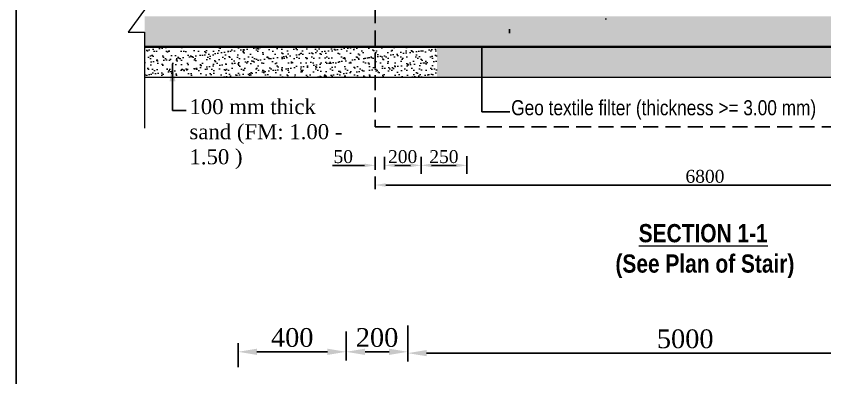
# Model space of a CAD drawing. Header units: metres. Extents: x -2434 to 11656, y -15288 to 8109.
# Drawn here: x 3599.3 to 3633.78, y -11654.02 to -11638.57 of the extents above; entities that cross this region are included whole.
import ezdxf

# ---------------------------------------------------------------- set-up
doc = ezdxf.new("R2010")
doc.units = ezdxf.units.M
doc.linetypes.add('DASHEDX2', pattern=[38.1, 25.4, -12.7])
doc.layers.add('Blocks', color=11, linetype='Continuous', lineweight=9)
doc.layers.add('Layer1', color=7, linetype='Continuous', lineweight=13)
doc.styles.get("Standard").update_dxf_attribs({"font": 'times.ttf'})
doc.styles.add('TIMES', font='ARIALN.TTF')
doc.dimstyles.get("Standard").update_dxf_attribs({"dimtxt": 0.5, "dimasz": 0.4075, "dimexe": 0.364, "dimexo": 0.219, "dimgap": 0.09, "dimtad": 0, "dimdec": 0, "dimlfac": 1000, "dimzin": 0, "dimdsep": 46, "dimtxsty": 'Standard', "dimcen": 0.09, "dimadec": 0, "dimazin": 0, "dimtfac": 1, "dimtdec": 0, "dimtofl": 0, "dimtmove": 0, "dimatfit": 3, "dimfxl": 1, "dimtolj": 1, "dimtzin": 0, "dimarcsym": 0})
pattern_1 = [(50, (713.2758, -11614.0168), (1.2752927, -0.1115736), [0.13335, -1.46685]), (355, (713.2758, -11614.0168), (-0.2466998, 1.3373965), [0.10668, -1.17348]), (100.451, (713.3821, -11614.0261), (1.0285975, 1.2258168), [0.11333, -1.24663]), (46.1842, (713.2758, -11613.6612), (1.8975533, -0.2942963), [0.200025, -2.200275]), (96.6356, (713.434, -11613.6857), (1.6618296, 1.7319789), [0.169995, -1.869945]), (351.184, (713.2758, -11613.6612), (1.6618322, 1.7319758), [0.16002, -1.76022]), (21, (713.4536, -11613.7501), (1.06130416, -0.71585863), [0.13335, -1.46685]), (326, (713.4536, -11613.7501), (0.4326142, 1.28931576), [0.10668, -1.17348]), (71.4514, (713.542, -11613.8097), (1.49391544, 0.57346), [0.11333, -1.24663]), (37.5, (713.2758, -11614.01677), (0.02162022, 0.59188527), [0, -1.159256, 0, -1.19126, 0, -1.177925]), (7.5, (713.2758, -11614.0168), (0.46773764, 0.70126402), [0, -0.679196, 0, -1.132586, 0, -0.448945]), (327.5, (712.8793, -11614.01677), (0.94913417, -0.04010121), [0, -0.4445, 0, -1.38684, 0, -1.84023]), (317.5, (712.7015, -11614.0168), (1.03690427, 0.17798544), [0, -0.57785, 0, -0.921004, 0, -1.30683])]
pattern_2 = [(37.5, (713.2758, -11614.01677), (-0.01280025, 0.39153059), [0, -0.308864, 0, -0.34544, 0, -0.3302]), (7.5, (713.2758, -11614.01677), (0.35961863, 0.57346008), [0, -0.166624, 0, -0.278384, 0, -0.10668]), (327.5, (713.02586, -11614.01677), (0.632793896, 0.001149748), [0, -0.1016, 0, -0.36576, 0, -0.47752]), (317.5, (713.02586, -11614.01677), (0.61084516, 0.17834346), [0, -0.0508, 0, -0.239776, 0, -0.27432])]

# ---------------------------------------------------------------- blocks, each defined once
blk = doc.blocks.new('*D412')
at = {"layer": 'Defpoints', "color": 0, "lineweight": -3}
for p in [(3616.001, -11651.572), (3613.373, -11651.823), (3616.001, -11652.91)]:
    blk.add_point(p, dxfattribs=at)
at = {"layer": 'Layer1', "color": 0, "lineweight": -2}
for p, q in [((3613.373, -11652.042), (3613.373, -11653.274)), ((3616.001, -11651.791), (3616.001, -11653.274))]:
    blk.add_line(p, q, dxfattribs=at)
at = {"layer": 'Layer1', "color": 7, "lineweight": -2}
blk.add_line((3614.173, -11652.91), (3615.201, -11652.91), dxfattribs=at)
at = {"layer": 'Layer1', "color": 7, "lineweight": -3}
for points in [[(3614.173, -11652.776), (3614.173, -11653.043), (3613.373, -11652.91)], [(3615.201, -11652.776), (3615.201, -11653.043), (3616.001, -11652.91)]]:
    blk.add_solid(points, dxfattribs=at)
at = {"layer": 'Layer1', "color": 0, "lineweight": 30, "insert": (3614.687, -11652.303), "char_height": 0.8, "attachment_point": 5}
blk.add_mtext('\\A1;200', dxfattribs=at)
blk = doc.blocks.new('*D421')
at = {"layer": 'Defpoints', "color": 0, "lineweight": -3}
for p in [(3613.373, -11652.91), (3608.763, -11653.781), (3613.373, -11653.476)]:
    blk.add_point(p, dxfattribs=at)
at = {"layer": 'Layer1', "color": 0, "lineweight": -2}
for p, q in [((3608.763, -11653.562), (3608.763, -11652.546)), ((3613.373, -11653.257), (3613.373, -11652.546))]:
    blk.add_line(p, q, dxfattribs=at)
at = {"layer": 'Layer1', "color": 7, "lineweight": -2}
blk.add_line((3609.563, -11652.91), (3612.573, -11652.91), dxfattribs=at)
at = {"layer": 'Layer1', "color": 7, "lineweight": -3}
for points in [[(3609.563, -11652.776), (3609.563, -11653.043), (3608.763, -11652.91)], [(3612.573, -11652.776), (3612.573, -11653.043), (3613.373, -11652.91)]]:
    blk.add_solid(points, dxfattribs=at)
at = {"layer": 'Layer1', "color": 0, "lineweight": 30, "insert": (3611.068, -11652.303), "char_height": 0.8, "attachment_point": 5}
blk.add_mtext('\\A1;400', dxfattribs=at)
blk = doc.blocks.new('*D429')
at = {"layer": 'Defpoints', "color": 0, "lineweight": -3}
for p in [(3614.998, -11644.945), (3614.607, -11645.351), (3614.998, -11645.344)]:
    blk.add_point(p, dxfattribs=at)
at = {"layer": 'Layer1', "color": 0, "lineweight": -2}
for p, q in [((3614.607, -11645.132), (3614.607, -11644.581)), ((3614.998, -11645.125), (3614.998, -11644.581))]:
    blk.add_line(p, q, dxfattribs=at)
at = {"layer": 'Layer1', "color": 7, "lineweight": -2}
for p, q in [((3614.157, -11644.945), (3612.783, -11644.945)), ((3615.448, -11644.945), (3615.898, -11644.945))]:
    blk.add_line(p, q, dxfattribs=at)
at = {"layer": 'Layer1', "color": 7, "lineweight": -3}
for points in [[(3614.157, -11644.87), (3614.157, -11645.02), (3614.607, -11644.945)], [(3615.448, -11644.87), (3615.448, -11645.02), (3614.998, -11644.945)]]:
    blk.add_solid(points, dxfattribs=at)
at = {"layer": 'Layer1', "color": 0, "lineweight": 13, "insert": (3613.245, -11644.575), "char_height": 0.55, "attachment_point": 5}
blk.add_mtext('\\A1;50', dxfattribs=at)
blk = doc.blocks.new('*D430')
at = {"layer": 'Defpoints', "color": 0, "lineweight": -3}
for p in [(3616.561, -11644.945), (3614.998, -11645.344), (3616.561, -11645.39)]:
    blk.add_point(p, dxfattribs=at)
at = {"layer": 'Layer1', "color": 0, "lineweight": -2}
for p, q in [((3614.998, -11645.125), (3614.998, -11644.581)), ((3616.561, -11645.171), (3616.561, -11644.581))]:
    blk.add_line(p, q, dxfattribs=at)
at = {"layer": 'Layer1', "color": 7, "lineweight": -2}
blk.add_line((3615.448, -11644.945), (3616.111, -11644.945), dxfattribs=at)
at = {"layer": 'Layer1', "color": 7, "lineweight": -3}
for points in [[(3615.448, -11644.87), (3615.448, -11645.02), (3614.998, -11644.945)], [(3616.111, -11644.87), (3616.111, -11645.02), (3616.561, -11644.945)]]:
    blk.add_solid(points, dxfattribs=at)
at = {"layer": 'Layer1', "color": 0, "lineweight": 13, "insert": (3615.779, -11644.575), "char_height": 0.55, "attachment_point": 5}
blk.add_mtext('\\A1;200', dxfattribs=at)
blk = doc.blocks.new('*D431')
at = {"layer": 'Defpoints', "color": 0, "lineweight": -3}
for p in [(3618.514, -11644.337), (3616.561, -11644.759), (3618.514, -11644.945)]:
    blk.add_point(p, dxfattribs=at)
at = {"layer": 'Layer1', "color": 0, "lineweight": -2}
for p, q in [((3618.514, -11644.556), (3618.514, -11645.309)), ((3616.561, -11644.978), (3616.561, -11645.309))]:
    blk.add_line(p, q, dxfattribs=at)
at = {"layer": 'Layer1', "color": 7, "lineweight": -2}
blk.add_line((3617.011, -11644.945), (3618.064, -11644.945), dxfattribs=at)
at = {"layer": 'Layer1', "color": 7, "lineweight": -3}
for points in [[(3617.011, -11644.87), (3617.011, -11645.02), (3616.561, -11644.945)], [(3618.064, -11644.87), (3618.064, -11645.02), (3618.514, -11644.945)]]:
    blk.add_solid(points, dxfattribs=at)
at = {"layer": 'Layer1', "color": 0, "lineweight": 13, "insert": (3617.537, -11644.575), "char_height": 0.55, "attachment_point": 5}
blk.add_mtext('\\A1;250', dxfattribs=at)
blk = doc.blocks.new('*D448')
at = {"layer": 'Defpoints', "color": 0, "lineweight": -3}
for p in [(3616.001, -11651.572), (3613.373, -11651.823), (3616.001, -11652.91)]:
    blk.add_point(p, dxfattribs=at)
at = {"layer": 'Layer1', "color": 0, "lineweight": -2}
for p, q in [((3613.373, -11652.042), (3613.373, -11653.274)), ((3616.001, -11651.791), (3616.001, -11653.274))]:
    blk.add_line(p, q, dxfattribs=at)
at = {"layer": 'Layer1', "color": 7, "lineweight": -2}
blk.add_line((3614.173, -11652.91), (3615.201, -11652.91), dxfattribs=at)
at = {"layer": 'Layer1', "color": 7, "lineweight": -3}
for points in [[(3614.173, -11652.776), (3614.173, -11653.043), (3613.373, -11652.91)], [(3615.201, -11652.776), (3615.201, -11653.043), (3616.001, -11652.91)]]:
    blk.add_solid(points, dxfattribs=at)
at = {"layer": 'Layer1', "color": 0, "lineweight": 30, "insert": (3614.687, -11652.303), "char_height": 0.8, "attachment_point": 5}
blk.add_mtext('\\A1;200', dxfattribs=at)
blk = doc.blocks.new('*D449')
at = {"layer": 'Defpoints', "color": 0, "lineweight": -3}
for p in [(3616.001, -11651.77), (3639.653, -11652.098), (3639.653, -11652.966)]:
    blk.add_point(p, dxfattribs=at)
at = {"layer": 'Layer1', "color": 0, "lineweight": -2}
for p, q in [((3616.001, -11651.989), (3616.001, -11653.33)), ((3639.653, -11652.317), (3639.653, -11653.33))]:
    blk.add_line(p, q, dxfattribs=at)
at = {"layer": 'Layer1', "color": 7, "lineweight": -2}
blk.add_line((3616.801, -11652.966), (3638.853, -11652.966), dxfattribs=at)
at = {"layer": 'Layer1', "color": 7, "lineweight": -3}
for points in [[(3616.801, -11652.833), (3616.801, -11653.099), (3616.001, -11652.966)], [(3638.853, -11652.833), (3638.853, -11653.099), (3639.653, -11652.966)]]:
    blk.add_solid(points, dxfattribs=at)
at = {"layer": 'Layer1', "color": 0, "lineweight": 30, "insert": (3627.827, -11652.359), "char_height": 0.8, "attachment_point": 5}
blk.add_mtext('\\A1;5000', dxfattribs=at)
blk = doc.blocks.new('*D459')
at = {"layer": 'Defpoints', "color": 0, "lineweight": -3}
for p in [(3613.373, -11652.91), (3608.763, -11653.781), (3613.373, -11653.476)]:
    blk.add_point(p, dxfattribs=at)
at = {"layer": 'Layer1', "color": 0, "lineweight": -2}
for p, q in [((3608.763, -11653.562), (3608.763, -11652.546)), ((3613.373, -11653.257), (3613.373, -11652.546))]:
    blk.add_line(p, q, dxfattribs=at)
at = {"layer": 'Layer1', "color": 7, "lineweight": -2}
blk.add_line((3609.563, -11652.91), (3612.573, -11652.91), dxfattribs=at)
at = {"layer": 'Layer1', "color": 7, "lineweight": -3}
for points in [[(3609.563, -11652.776), (3609.563, -11653.043), (3608.763, -11652.91)], [(3612.573, -11652.776), (3612.573, -11653.043), (3613.373, -11652.91)]]:
    blk.add_solid(points, dxfattribs=at)
at = {"layer": 'Layer1', "color": 0, "lineweight": 30, "insert": (3611.068, -11652.303), "char_height": 0.8, "attachment_point": 5}
blk.add_mtext('\\A1;400', dxfattribs=at)
blk = doc.blocks.new('*D467')
at = {"layer": 'Defpoints', "color": 0, "lineweight": -3}
for p in [(3614.998, -11644.945), (3614.607, -11645.351), (3614.998, -11645.344)]:
    blk.add_point(p, dxfattribs=at)
at = {"layer": 'Layer1', "color": 0, "lineweight": -2}
for p, q in [((3614.607, -11645.132), (3614.607, -11644.581)), ((3614.998, -11645.125), (3614.998, -11644.581))]:
    blk.add_line(p, q, dxfattribs=at)
at = {"layer": 'Layer1', "color": 7, "lineweight": -2}
for p, q in [((3614.157, -11644.945), (3612.783, -11644.945)), ((3615.448, -11644.945), (3615.898, -11644.945))]:
    blk.add_line(p, q, dxfattribs=at)
at = {"layer": 'Layer1', "color": 7, "lineweight": -3}
for points in [[(3614.157, -11644.87), (3614.157, -11645.02), (3614.607, -11644.945)], [(3615.448, -11644.87), (3615.448, -11645.02), (3614.998, -11644.945)]]:
    blk.add_solid(points, dxfattribs=at)
at = {"layer": 'Layer1', "color": 0, "lineweight": 13, "insert": (3613.245, -11644.575), "char_height": 0.55, "attachment_point": 5}
blk.add_mtext('\\A1;50', dxfattribs=at)
blk = doc.blocks.new('*D468')
at = {"layer": 'Defpoints', "color": 0, "lineweight": -3}
for p in [(3616.561, -11644.945), (3614.998, -11645.344), (3616.561, -11645.39)]:
    blk.add_point(p, dxfattribs=at)
at = {"layer": 'Layer1', "color": 0, "lineweight": -2}
for p, q in [((3614.998, -11645.125), (3614.998, -11644.581)), ((3616.561, -11645.171), (3616.561, -11644.581))]:
    blk.add_line(p, q, dxfattribs=at)
at = {"layer": 'Layer1', "color": 7, "lineweight": -2}
blk.add_line((3615.448, -11644.945), (3616.111, -11644.945), dxfattribs=at)
at = {"layer": 'Layer1', "color": 7, "lineweight": -3}
for points in [[(3615.448, -11644.87), (3615.448, -11645.02), (3614.998, -11644.945)], [(3616.111, -11644.87), (3616.111, -11645.02), (3616.561, -11644.945)]]:
    blk.add_solid(points, dxfattribs=at)
at = {"layer": 'Layer1', "color": 0, "lineweight": 13, "insert": (3615.779, -11644.575), "char_height": 0.55, "attachment_point": 5}
blk.add_mtext('\\A1;200', dxfattribs=at)
blk = doc.blocks.new('*D469')
at = {"layer": 'Defpoints', "color": 0, "lineweight": -3}
for p in [(3618.514, -11644.337), (3616.561, -11644.759), (3618.514, -11644.945)]:
    blk.add_point(p, dxfattribs=at)
at = {"layer": 'Layer1', "color": 0, "lineweight": -2}
for p, q in [((3618.514, -11644.556), (3618.514, -11645.309)), ((3616.561, -11644.978), (3616.561, -11645.309))]:
    blk.add_line(p, q, dxfattribs=at)
at = {"layer": 'Layer1', "color": 7, "lineweight": -2}
blk.add_line((3617.011, -11644.945), (3618.064, -11644.945), dxfattribs=at)
at = {"layer": 'Layer1', "color": 7, "lineweight": -3}
for points in [[(3617.011, -11644.87), (3617.011, -11645.02), (3616.561, -11644.945)], [(3618.064, -11644.87), (3618.064, -11645.02), (3618.514, -11644.945)]]:
    blk.add_solid(points, dxfattribs=at)
at = {"layer": 'Layer1', "color": 0, "lineweight": 13, "insert": (3617.537, -11644.575), "char_height": 0.55, "attachment_point": 5}
blk.add_mtext('\\A1;250', dxfattribs=at)
blk = doc.blocks.new('*D474')
at = {"layer": 'Defpoints', "color": 0, "lineweight": -3}
for p in [(3642.732, -11645.786), (3614.607, -11646.186), (3642.732, -11646.231)]:
    blk.add_point(p, dxfattribs=at)
at = {"layer": 'Layer1', "color": 0, "lineweight": -2}
for p, q in [((3614.607, -11645.967), (3614.607, -11645.422)), ((3642.732, -11646.012), (3642.732, -11645.422))]:
    blk.add_line(p, q, dxfattribs=at)
at = {"layer": 'Layer1', "color": 7, "lineweight": -2}
blk.add_line((3615.057, -11645.786), (3642.282, -11645.786), dxfattribs=at)
at = {"layer": 'Layer1', "color": 7, "lineweight": -3}
for points in [[(3615.057, -11645.711), (3615.057, -11645.861), (3614.607, -11645.786)], [(3642.282, -11645.711), (3642.282, -11645.861), (3642.732, -11645.786)]]:
    blk.add_solid(points, dxfattribs=at)
at = {"layer": 'Layer1', "color": 0, "lineweight": 13, "insert": (3628.67, -11645.417), "char_height": 0.55, "attachment_point": 5}
blk.add_mtext('\\A1;6800', dxfattribs=at)

msp = doc.modelspace()

# ---------------------------------------------------------------- hatches: boundary and pattern name
at = {"layer": 'Blocks', "lineweight": 9, "ltscale": 0.05}
h = msp.add_hatch(dxfattribs=at)
h.set_pattern_fill('AR-CONC', color=0, scale=0.007, style=0)
h.set_pattern_definition(pattern_1)
h.paths.add_polyline_path([(3653.014446, -11638.576367), (3604.770349, -11638.576367), (3604.770349, -11639.881367), (3653.014446, -11639.881367)])
h = msp.add_hatch(dxfattribs=at)
h.set_pattern_fill('AR-CONC', color=0, scale=0.007, style=0)
h.set_pattern_definition(pattern_1)
h.paths.add_polyline_path([(3653.014446, -11638.576367), (3604.770349, -11638.576367), (3604.770349, -11639.881367), (3653.014446, -11639.881367)])
h = msp.add_hatch(dxfattribs=at)
h.set_pattern_fill('AR-SAND', color=0, scale=0.008, style=0)
h.set_pattern_definition(pattern_2)
h.paths.add_polyline_path([(3604.770349, -11639.881367), (3604.770349, -11641.186367), (3617.238921, -11641.186367), (3617.238921, -11639.881367)])
h = msp.add_hatch(dxfattribs=at)
h.set_pattern_fill('AR-SAND', color=0, scale=0.008, style=0)
h.set_pattern_definition(pattern_2)
h.paths.add_polyline_path([(3604.770349, -11639.881367), (3604.770349, -11641.186367), (3617.238921, -11641.186367), (3617.238921, -11639.881367)])
h = msp.add_hatch(dxfattribs=at)
h.set_pattern_fill('AR-SAND', color=0, scale=0.008, style=0)
h.set_pattern_definition(pattern_2)
h.paths.add_polyline_path([(3653.014446, -11639.881367), (3617.238921, -11639.881367), (3617.238921, -11641.186367), (3653.014446, -11641.186367)])
h = msp.add_hatch(dxfattribs=at)
h.set_pattern_fill('AR-SAND', color=0, scale=0.008, style=0)
h.set_pattern_definition(pattern_2)
h.paths.add_polyline_path([(3653.014446, -11639.881367), (3617.238921, -11639.881367), (3617.238921, -11641.186367), (3653.014446, -11641.186367)])

# ---------------------------------------------------------------- linework, layer by layer
at = {"color": 0, "linetype": 'Continuous', "lineweight": -3, "ltscale": 0.5}
for p, q in [((3624.444391, -11638.67586), (3624.444391, -11638.713664)), ((3620.329223, -11639.13227), (3620.329223, -11639.30182)), ((3620.329223, -11639.13227), (3620.329223, -11639.30182))]:
    msp.add_line(p, q, dxfattribs=at)
at = {"layer": 'Blocks', "color": 0, "lineweight": 40, "ltscale": 0.05}
msp.add_line((3653.014446, -11639.881367), (3604.770349, -11639.881367), dxfattribs=at)
msp.add_line((3653.014446, -11639.881367), (3604.770349, -11639.881367), dxfattribs=at)
at = {"layer": 'Blocks', "color": 0, "lineweight": 13, "ltscale": 0.05}
msp.add_line((3653.014446, -11641.186367), (3604.770349, -11641.186367), dxfattribs=at)
msp.add_line((3653.014446, -11641.186367), (3604.770349, -11641.186367), dxfattribs=at)
msp.add_lwpolyline([(3604.770349, -11635.565366), (3604.770349, -11637.335539), (3605.462894, -11637.335539), (3604.069418, -11639.249406), (3604.770349, -11639.249406), (3604.770349, -11643.355199)], dxfattribs=at)
msp.add_lwpolyline([(3604.770349, -11635.565366), (3604.770349, -11637.335539), (3605.462894, -11637.335539), (3604.069418, -11639.249406), (3604.770349, -11639.249406), (3604.770349, -11643.355199)], dxfattribs=at)
at = {"layer": 'Layer1', "color": 7, "linetype": 'DASHEDX2', "lineweight": 30, "ltscale": 0.025}
for p, q in [((3614.607436, -11636.328797), (3614.607436, -11643.296975)), ((3614.607436, -11636.328797), (3614.607436, -11643.296975)), ((3614.607436, -11643.296975), (3642.732436, -11643.296975)), ((3614.607436, -11643.296975), (3642.732436, -11643.296975))]:
    msp.add_line(p, q, dxfattribs=at)
at = {"layer": 'Layer1', "color": 7, "lineweight": 30}
msp.add_lwpolyline([(3686.75372, -11698.317687), (3599.296782, -11698.317687), (3599.296782, -11620.955942), (3710.395862, -11620.955942), (3710.395862, -11681.840877), (3710.395862, -11695.795457), (3710.395862, -11698.317687)], close=True, dxfattribs=at)
msp.add_lwpolyline([(3686.75372, -11698.317687), (3599.296782, -11698.317687), (3599.296782, -11620.955942), (3710.395862, -11620.955942), (3710.395862, -11681.840877), (3710.395862, -11695.795457), (3710.395862, -11698.317687)], close=True, dxfattribs=at)

# ---------------------------------------------------------------- texts
at = {"layer": 'Layer1', "color": 7, "lineweight": 30, "char_height": 0.6422922, "attachment_point": 1, "style": 'TIMES'}
for s, insert, width in [('{\\fTimes New Roman|b0|i0|c0|p18;100 mm thick sand (FM: 1.00 - 1.50 )}', (3606.686953, -11642.115325), 7.3790872), ('{\\fTimes New Roman|b0|i0|c0|p18;100 mm thick sand (FM: 1.00 - 1.50 )}', (3606.686953, -11642.115325), 7.3790872), ('Geo textile filter (thickness >= 3.00 mm)', (3620.407286, -11642.161965), 19.45257056), ('Geo textile filter (thickness >= 3.00 mm)', (3620.407286, -11642.161965), 19.45257056)]:
    msp.add_mtext(s, dxfattribs=dict(at, insert=insert, width=width))
at = {"layer": 'Layer1', "color": 7, "lineweight": 13, "insert": (3620.884721, -11647.451943), "char_height": 0.778536, "width": 17.37826797, "attachment_point": 1, "style": 'TIMES'}
msp.add_mtext('{\\fArial Narrow|b1|i0|c0|p34;                    \\LSECTION 1-1\\P\\l                (See Plan of Stair)}', dxfattribs=at)
msp.add_mtext('{\\fArial Narrow|b1|i0|c0|p34;                    \\LSECTION 1-1\\P\\l                (See Plan of Stair)}', dxfattribs=at)

# ---------------------------------------------------------------- dimensions: what is measured, and where the dimension line sits
at = {"layer": 'Layer1', "color": 7, "lineweight": 13}
for base, p1, p2, text, picture, middle in [((3614.998061, -11644.945185), (3614.607436, -11645.351119), (3614.998061, -11645.344275), '50', '*D429', (3613.245283, -11644.945185)), ((3614.998061, -11644.945185), (3614.607436, -11645.351119), (3614.998061, -11645.344275), '50', '*D467', (3613.245283, -11644.945185)), ((3616.560561, -11644.945185), (3614.998061, -11645.344275), (3616.560561, -11645.389602), '200', '*D430', (3615.779311, -11644.945185)), ((3616.560561, -11644.945185), (3614.998061, -11645.344275), (3616.560561, -11645.389602), '200', '*D468', (3615.779311, -11644.945185)), ((3618.513686, -11644.945185), (3616.560561, -11644.758813), (3618.513686, -11644.337287), '250', '*D431', (3617.537123, -11644.945185)), ((3618.513686, -11644.945185), (3616.560561, -11644.758813), (3618.513686, -11644.337287), '250', '*D469', (3617.537123, -11644.945185)), ((3642.732436, -11645.786464), (3614.607436, -11646.185555), (3642.732436, -11646.230881), '6800', '*D474', (3628.669936, -11645.786464))]:
    dim = msp.add_linear_dim(base=base, p1=p1, p2=p2, text=text, dimstyle='Standard', override={"dimtxt": 0.55, "dimasz": 0.45, "dimtad": 1, "dimdec": 2, "dimrnd": 0.002, "dimpost": 'm', "dimcen": 0.05, "dimclrd": 7, "dimadec": 1, "dimtdec": 2, "dimfrac": 2}, dxfattribs=at)
    dim.commit()
    dim.dimension.update_dxf_attribs({"geometry": picture, "text_midpoint": middle, "dimtype": 160})
at = {"layer": 'Layer1', "color": 7, "lineweight": 30}
for base, p1, p2, text, picture, middle in [((3616.001421, -11652.909802), (3613.373421, -11651.822976), (3616.001421, -11651.572483), '200', '*D412', (3614.687421, -11652.30288)), ((3616.001421, -11652.909802), (3613.373421, -11651.822976), (3616.001421, -11651.572483), '200', '*D448', (3614.687421, -11652.30288)), ((3613.373421, -11652.909802), (3608.763234, -11653.780672), (3613.373421, -11653.476112), '400', '*D421', (3611.068328, -11652.30288)), ((3613.373421, -11652.909802), (3608.763234, -11653.780672), (3613.373421, -11653.476112), '400', '*D459', (3611.068328, -11652.30288)), ((3639.653421, -11652.966052), (3616.001421, -11651.769583), (3639.653421, -11652.098226), '5000', '*D449', (3627.827421, -11652.35913))]:
    dim = msp.add_linear_dim(base=base, p1=p1, p2=p2, text=text, dimstyle='Standard', override={"dimtxt": 0.8, "dimasz": 0.8, "dimgap": 0.2, "dimtad": 1, "dimdec": 2, "dimrnd": 0.002, "dimpost": 'm', "dimcen": 0.05, "dimclrd": 7, "dimadec": 1, "dimtdec": 2, "dimfrac": 2}, dxfattribs=at)
    dim.commit()
    dim.dimension.update_dxf_attribs({"geometry": picture, "text_midpoint": middle})

# ---------------------------------------------------------------- leaders
at = {"layer": 'Layer1', "color": 7, "lineweight": 20}
for points in [[(3619.158798, -11639.881367), (3619.158798, -11642.65855), (3620.342747, -11642.65855)], [(3619.158798, -11639.881367), (3619.158798, -11642.65855), (3620.342747, -11642.65855)], [(3605.962187, -11640.601724), (3605.962187, -11642.599851), (3606.540812, -11642.599851)], [(3605.962187, -11640.601724), (3605.962187, -11642.599851), (3606.540812, -11642.599851)]]:
    msp.add_leader(points, dimstyle='Standard', override={"dimtxt": 0.75, "dimasz": 0.75, "dimdec": 2, "dimrnd": 0.002, "dimpost": 'm', "dimcen": 0.05, "dimclrd": 7, "dimadec": 1, "dimtdec": 2, "dimfrac": 2}, dxfattribs=at)

doc.saveas('drawing.dxf')
